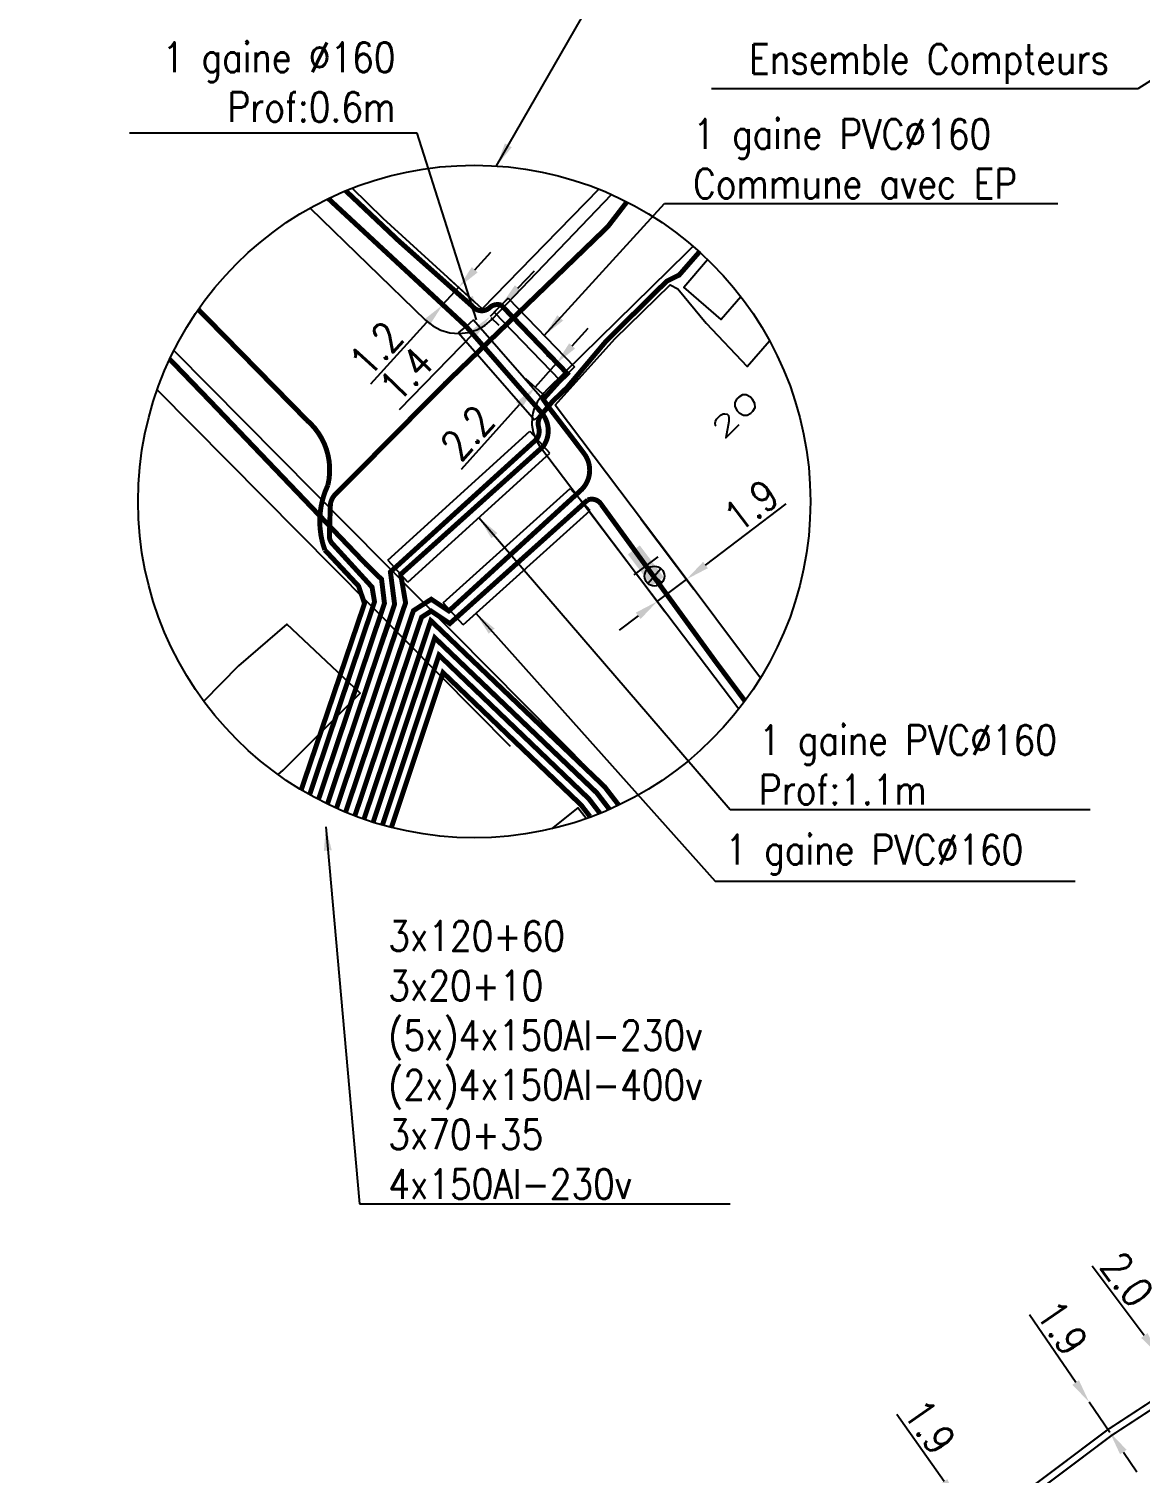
# Model space of a CAD drawing. Header units: millimetres. Extents: x 80000 to 81010, y 144000 to 145002.
# Drawn here: x 80876.8 to 80932.8, y 144131.1 to 144203.9 of the extents above; entities that cross this region are included whole.
import ezdxf
from ezdxf.enums import TextEntityAlignment as Align

# ---------------------------------------------------------------- set-up
doc = ezdxf.new("R2010")
doc.units = ezdxf.units.MM
doc.header["$PDMODE"] = 34
doc.linetypes.add('B_ST_AL', pattern=[2000, 1000, 1000])
doc.layers.get('0').update_dxf_attribs({"linetype": 'CONTINUOUS'})
doc.layers.get('Defpoints').update_dxf_attribs({"linetype": 'CONTINUOUS'})
for name, color, linetype in [('B_100', 3, 'CONTINUOUS'), ('B_110', 1, 'CONTINUOUS'), ('B_300', 7, 'CONTINUOUS'), ('B_400', 7, 'CONTINUOUS'), ('BF05', 7, 'CONTINUOUS'), ('BR01', 7, 'CONTINUOUS'), ('BR12', 7, 'CONTINUOUS'), ('W0008', 7, 'CONTINUOUS'), ('W0100', 7, 'CONTINUOUS'), ('W0991', 7, 'CONTINUOUS')]:
    doc.layers.add(name, color=color, linetype=linetype)
doc.styles.add('M_ROMANS', font='ROMANS.shx', dxfattribs={"width": 0.75})
doc.styles.get("Standard").update_dxf_attribs({"font": 'romans.shx', "width": 0.85})
doc.dimstyles.get("Standard").update_dxf_attribs({"dimtxt": 1.5, "dimasz": 1.2, "dimexe": 0.625, "dimexo": 0.625, "dimgap": 0.25, "dimtad": 1, "dimdec": 1, "dimzin": 0, "dimdsep": 46, "dimtxsty": 'Standard', "dimcen": -0.5, "dimadec": 0, "dimazin": 0, "dimtfac": 1, "dimtdec": 1, "dimtmove": 0, "dimatfit": 3, "dimfxl": 0, "dimtolj": 1, "dimtzin": 0, "dimarcsym": 0})

# ---------------------------------------------------------------- blocks, each defined once
blk = doc.blocks.new('BR1209')
at = {"color": 0, "linetype": 'Continuous', "flags": 128}
for points in [[(-0.5, 0), (0.5, 0)], [(0, 0.5), (0, -0.5)]]:
    blk.add_lwpolyline(points, dxfattribs=at)
at = {"color": 0, "linetype": 'Continuous'}
blk.add_circle((0, 0), 0.5, dxfattribs=at)
at = {"color": 0, "linetype": 'Continuous', "width": 0.75}
blk.add_attdef('NUM', text='', height=1.2, dxfattribs=at).set_placement((0, 2), align=Align.MIDDLE)
at = {"color": 0, "linetype": 'Continuous', "width": 0.75, "flags": 3}
for tag, p in [('DEF_LEG', (0, -10)), ('DEF_COUP', (0, -12.5)), ('DEF_TYPE', (0, -15))]:
    blk.add_attdef(tag, text='', height=1.2, dxfattribs=at).set_placement(p, align=Align.MIDDLE)
blk = doc.blocks.new('*D1551')
at = {"layer": 'B_400', "color": 0, "linetype": 'Continuous', "lineweight": -2, "transparency": 16777216}
for p, q in [((80899.274, 144191.763), (80900.082, 144192.65)), ((80898.466, 144190.876), (80897.658, 144189.989)), ((80899.187, 144190.219), (80898.004, 144191.297)), ((80898.379, 144189.331), (80897.196, 144190.409)), ((80896.85, 144189.101), (80894.029, 144186.004))]:
    blk.add_line(p, q, dxfattribs=at)
at = {"layer": 'B_400', "color": 0, "linetype": 'Continuous', "transparency": 16777216}
for points in [[(80899.126, 144191.898), (80899.422, 144191.628), (80898.466, 144190.876)], [(80896.702, 144189.236), (80896.998, 144188.967), (80897.658, 144189.989)]]:
    blk.add_solid(points, dxfattribs=at)
at = {"layer": 'Defpoints', "color": 0, "linetype": 'Continuous', "transparency": 16777216}
for p in [(80898.466, 144190.876), (80899.65, 144189.798), (80898.842, 144188.911)]:
    blk.add_point(p, dxfattribs=at)
at = {"layer": 'B_400', "color": 0, "linetype": 'Continuous', "transparency": 16777216, "insert": (80894.296, 144187.783), "char_height": 1.5, "attachment_point": 5, "rotation": 47.6716}
blk.add_mtext('\\A1;1.2', dxfattribs=at)
blk = doc.blocks.new('*D1552')
at = {"layer": 'B_400', "color": 0, "linetype": 'Continuous', "lineweight": -2, "transparency": 16777216}
for p, q in [((80901.448, 144190.842), (80902.285, 144191.702)), ((80900.61, 144189.983), (80900.05, 144189.408)), ((80900.097, 144189.362), (80900.498, 144188.971)), ((80899.213, 144188.548), (80895.474, 144184.711))]:
    blk.add_line(p, q, dxfattribs=at)
at = {"layer": 'B_400', "color": 0, "linetype": 'Continuous', "transparency": 16777216}
for points in [[(80901.304, 144190.982), (80901.591, 144190.703), (80900.61, 144189.983)], [(80899.069, 144188.688), (80899.356, 144188.409), (80900.05, 144189.408)]]:
    blk.add_solid(points, dxfattribs=at)
at = {"layer": 'Defpoints', "color": 0, "linetype": 'Continuous', "transparency": 16777216}
for p in [(80900.61, 144189.983), (80899.65, 144189.798), (80900.05, 144189.408)]:
    blk.add_point(p, dxfattribs=at)
at = {"layer": 'B_400', "color": 0, "linetype": 'Continuous', "transparency": 16777216, "insert": (80895.822, 144186.501), "char_height": 1.5, "attachment_point": 5, "rotation": 45.74645}
blk.add_mtext('\\A1;1.4', dxfattribs=at)
blk = doc.blocks.new('*D1553')
at = {"layer": 'B_400', "color": 0, "linetype": 'Continuous', "lineweight": -2, "transparency": 16777216}
for p, q in [((80904.187, 144187.925), (80904.99, 144188.818)), ((80903.385, 144187.033), (80902.317, 144185.846)), ((80903.483, 144186.945), (80902.92, 144187.451)), ((80902.866, 144185.352), (80901.852, 144186.264)), ((80901.514, 144184.954), (80898.59, 144181.704))]:
    blk.add_line(p, q, dxfattribs=at)
at = {"layer": 'B_400', "color": 0, "linetype": 'Continuous', "transparency": 16777216}
for points in [[(80904.039, 144188.059), (80904.336, 144187.792), (80903.385, 144187.033)], [(80901.365, 144185.088), (80901.663, 144184.82), (80902.317, 144185.846)]]:
    blk.add_solid(points, dxfattribs=at)
at = {"layer": 'Defpoints', "color": 0, "linetype": 'Continuous', "transparency": 16777216}
for p in [(80903.947, 144186.527), (80902.317, 144185.846), (80903.331, 144184.934)]:
    blk.add_point(p, dxfattribs=at)
at = {"layer": 'B_400', "color": 0, "linetype": 'Continuous', "transparency": 16777216, "insert": (80898.907, 144183.552), "char_height": 1.5, "attachment_point": 5, "rotation": 48.02466}
blk.add_mtext('\\A1;2.2', dxfattribs=at)
blk = doc.blocks.new('*D1555')
at = {"layer": 'B_400', "color": 0, "linetype": 'Continuous', "lineweight": -2, "transparency": 16777216}
for p, q in [((80904.972, 144179.689), (80908.855, 144174.546)), ((80910.912, 144176.883), (80914.987, 144179.959)), ((80907.645, 144179.218), (80910.331, 144175.661)), ((80908.478, 144175.045), (80909.955, 144176.16)), ((80907.52, 144174.322), (80906.563, 144173.599))]:
    blk.add_line(p, q, dxfattribs=at)
at = {"layer": 'B_400', "color": 0, "linetype": 'Continuous', "transparency": 16777216}
for points in [[(80910.792, 144177.042), (80911.033, 144176.723), (80909.955, 144176.16)], [(80907.4, 144174.482), (80907.641, 144174.162), (80908.478, 144175.045)]]:
    blk.add_solid(points, dxfattribs=at)
at = {"layer": 'Defpoints', "color": 0, "linetype": 'Continuous', "transparency": 16777216}
for p in [(80904.596, 144180.188), (80907.269, 144179.717), (80909.955, 144176.16)]:
    blk.add_point(p, dxfattribs=at)
at = {"layer": 'B_400', "color": 0, "linetype": 'Continuous', "transparency": 16777216, "insert": (80913.216, 144179.875), "char_height": 1.5, "attachment_point": 5, "rotation": 37.05126}
blk.add_mtext('\\A1;1.9', dxfattribs=at)
blk = doc.blocks.new('*D1792')
at = {"layer": 'B_110', "color": 0, "linetype": 'Continuous', "lineweight": -2, "transparency": 16777216}
for p, q in [((80933.04, 144138.047), (80930.418, 144141.546)), ((80934.929, 144135.527), (80933.759, 144137.087)), ((80935.648, 144134.566), (80936.368, 144133.606))]:
    blk.add_line(p, q, dxfattribs=at)
at = {"layer": 'B_110', "color": 0, "linetype": 'Continuous', "transparency": 16777216}
for points in [[(80933.2, 144138.167), (80932.88, 144137.927), (80933.759, 144137.087)], [(80935.808, 144134.686), (80935.488, 144134.446), (80934.929, 144135.527)]]:
    blk.add_solid(points, dxfattribs=at)
at = {"layer": 'Defpoints', "color": 0, "linetype": 'Continuous', "transparency": 16777216}
for p in [(80933.759, 144137.087), (80933.759, 144137.087), (80934.929, 144135.527)]:
    blk.add_point(p, dxfattribs=at)
at = {"layer": 'B_110', "color": 0, "linetype": 'Continuous', "transparency": 16777216, "insert": (80932.169, 144140.876), "char_height": 1.5, "attachment_point": 5, "rotation": 306.84756}
blk.add_mtext('\\A1;2.0', dxfattribs=at)
blk = doc.blocks.new('*D1793')
at = {"layer": 'B_110', "color": 0, "linetype": 'Continuous', "lineweight": -2, "transparency": 16777216}
for p, q in [((80929.579, 144135.678), (80927.246, 144139.083)), ((80931.303, 144133.162), (80930.258, 144134.688)), ((80931.982, 144132.172), (80932.66, 144131.182))]:
    blk.add_line(p, q, dxfattribs=at)
at = {"layer": 'B_110', "color": 0, "linetype": 'Continuous', "transparency": 16777216}
for points in [[(80929.744, 144135.791), (80929.414, 144135.565), (80930.258, 144134.688)], [(80932.147, 144132.285), (80931.817, 144132.059), (80931.303, 144133.162)]]:
    blk.add_solid(points, dxfattribs=at)
at = {"layer": 'Defpoints', "color": 0, "linetype": 'Continuous', "transparency": 16777216}
for p in [(80930.258, 144134.688), (80930.258, 144134.688), (80931.303, 144133.162)]:
    blk.add_point(p, dxfattribs=at)
at = {"layer": 'B_110', "color": 0, "linetype": 'Continuous', "transparency": 16777216, "insert": (80928.898, 144138.441), "char_height": 1.5, "attachment_point": 5, "rotation": 304.41999}
blk.add_mtext('\\A1;1.9', dxfattribs=at)
blk = doc.blocks.new('*D1794')
at = {"layer": 'B_110', "color": 0, "linetype": 'Continuous', "lineweight": -2, "transparency": 16777216}
for p, q in [((80922.943, 144130.694), (80920.56, 144134.066)), ((80924.704, 144128.204), (80923.636, 144129.715)), ((80925.397, 144127.224), (80926.089, 144126.244))]:
    blk.add_line(p, q, dxfattribs=at)
at = {"layer": 'B_110', "color": 0, "linetype": 'Continuous', "transparency": 16777216}
for points in [[(80923.106, 144130.81), (80922.78, 144130.579), (80923.636, 144129.715)], [(80925.56, 144127.34), (80925.233, 144127.109), (80924.704, 144128.204)]]:
    blk.add_solid(points, dxfattribs=at)
at = {"layer": 'Defpoints', "color": 0, "linetype": 'Continuous', "transparency": 16777216}
for p in [(80923.636, 144129.715), (80923.636, 144129.715), (80924.704, 144128.204)]:
    blk.add_point(p, dxfattribs=at)
at = {"layer": 'B_110', "color": 0, "linetype": 'Continuous', "transparency": 16777216, "insert": (80922.222, 144133.447), "char_height": 1.5, "attachment_point": 5, "rotation": 305.25941}
blk.add_mtext('\\A1;1.9', dxfattribs=at)
blk = doc.blocks.new('B_300_04')
at = {"color": 0, "linetype": 'Continuous'}
blk.add_line((0, 0.75), (0, -0.75), dxfattribs=at)
blk.add_solid([(-1, 0.375), (-1, -0.375), (1, 0.375), (1, -0.375)], dxfattribs=at)
at = {"color": 0, "linetype": 'Continuous', "style": 'M_ROMANS', "width": 0.75, "flags": 3}
for tag, p in [('DEF_LEG', (0, -4.25)), ('DEF_COUP', (0, -6.75)), ('DEF_TYPE', (0, -9.25))]:
    blk.add_attdef(tag, text='', height=1.2, dxfattribs=at).set_placement(p, align=Align.MIDDLE)

msp = doc.modelspace()

# ---------------------------------------------------------------- linework, layer by layer
at = {"layer": 'B_100', "linetype": 'B_ST_AL', "const_width": 0.25, "flags": 128}
for points in [[(80892.772, 144195.745), (80894.702, 144193.923), (80895.43, 144193.235), (80899.243, 144189.845, 0.397194), (80900.039, 144189.865, -0.262771), (80900.61, 144189.983), (80903.947, 144186.527), (80903.947, 144186.527), (80903.538, 144186.137), (80902.727, 144185.236), (80903.015, 144184.825), (80904.307, 144183.142), (80904.779, 144182.516, -0.404356), (80904.578, 144180.603), (80897.974, 144174.566), (80897.086, 144175.158), (80896.184, 144174.581), (80892.765, 144164.423)], [(80906.95, 144195.185), (80905.989, 144193.938), (80897.804, 144186.041), (80892.59, 144180.78), (80892.242, 144180.436, 0.178887), (80891.999, 144179.917), (80891.947, 144178.361, 0.181739), (80892.075, 144177.984), (80894.099, 144175.768), (80894.224, 144175.028), (80890.95, 144165.305)], [(80891.894, 144195.352), (80898.842, 144188.911), (80902.665, 144184.531), (80902.665, 144184.531, -0.336002), (80902.741, 144182.871), (80895.545, 144176.413), (80895.79, 144174.978), (80892.303, 144164.623)], [(80910.607, 144192.668), (80909.583, 144191.496), (80908.951, 144191.182), (80905.922, 144188.191), (80903.927, 144185.823), (80903.19, 144185.117), (80902.601, 144184.414, 0.216333), (80902.502, 144183.816, -0.211768), (80902.411, 144183.235), (80895.026, 144176.53), (80895.236, 144174.9), (80891.847, 144164.836)], [(80885.339, 144189.763), (80889.157, 144185.87), (80890.795, 144184.2, -0.283305), (80891.872, 144180.908, 0.200388), (80891.717, 144177.642), (80893.421, 144175.818), (80893.719, 144174.941), (80890.528, 144165.551)], [(80912.9, 144170.03), (80911.404, 144172.035), (80905.66, 144179.93), (80905.66, 144179.93, 0.365436), (80904.974, 144180.161), (80898.022, 144173.933), (80897.08, 144174.561), (80896.595, 144174.25), (80893.232, 144164.238)]]:
    msp.add_lwpolyline(points, format="xyb", dxfattribs=at)
for points in [[(80883.896, 144187.256), (80885.915, 144185.163), (80887.206, 144183.813), (80893.801, 144176.918), (80894.579, 144176.16), (80894.725, 144174.95), (80891.396, 144165.064)], [(80905.581, 144164.381), (80905.038, 144165.09), (80897.473, 144172.343), (80894.624, 144163.777)], [(80895.078, 144163.655), (80897.679, 144171.455), (80897.679, 144171.455), (80897.679, 144171.455), (80904.643, 144164.783), (80905.087, 144164.207)]]:
    msp.add_lwpolyline(points, dxfattribs=at)
at = {"layer": 'B_100', "linetype": 'B_ST_AL', "ltscale": 0.5, "const_width": 0.1, "flags": 128}
msp.add_lwpolyline([(80804.665, 144158.113), (80810.524, 144153.491), (80812.722, 144156.574), (80814.973, 144159.733), (80817.186, 144162.837, -0.161356), (80817.44, 144163.022), (80817.914, 144163.175, 0.154883), (80818.161, 144163.351), (80819.623, 144165.296, -0.422555), (80820.334, 144165.387), (80820.636, 144165.146), (80832.284, 144155.862), (80840.605, 144149.569), (80851.616, 144140.664), (80861.158, 144133.152), (80870.19, 144125.759), (80884.489, 144115.077, 0.293689), (80904.509, 144115.93), (80915.369, 144122.329), (80918.797, 144124.613), (80924.604, 144128.348), (80931.203, 144133.305), (80934.821, 144135.666), (80938.894, 144139.342), (80938.1, 144140.346)], format="xyb", dxfattribs=at)
at = {"layer": 'B_100', "linetype": 'B_ST_AL'}
msp.add_circle((80899.253, 144180.083), 16.95, dxfattribs=at)
at = {"layer": 'B_110', "linetype": 'B_ST_AL', "const_width": 0.25, "flags": 128}
msp.add_lwpolyline([(80906.538, 144164.78), (80905.828, 144165.703), (80905.828, 144165.703), (80905.828, 144165.703), (80899.316, 144171.925), (80899.316, 144171.925), (80897.064, 144174.077), (80893.69, 144164.071)], dxfattribs=at)
at = {"layer": 'B_110', "linetype": 'B_ST_AL', "flags": 128}
msp.add_lwpolyline([(80906.072, 144164.565, 0.253, 0.253, 0), (80905.433, 144165.396, 0.253, 0.253, 0), (80905.433, 144165.396, 0.253, 0.253, 0), (80905.433, 144165.396, 0.253, 0.253, 0), (80897.26, 144173.215, 0.253, 0.253, 0), (80897.26, 144173.215, 0.25, 0.25, 0), (80894.152, 144163.918, 0.25, 0.25, 0)], format="xyseb", dxfattribs=at)
at = {"layer": 'B_110', "linetype": 'B_ST_AL', "ltscale": 0.5, "const_width": 0.1, "flags": 128}
msp.add_lwpolyline([(80804.455, 144157.833), (80810.596, 144152.988), (80813.007, 144156.371), (80815.258, 144159.53), (80817.47, 144162.632, -0.161356), (80817.724, 144162.818), (80818.198, 144162.97, 0.154883), (80818.445, 144163.146), (80819.686, 144164.798, -0.422555), (80820.398, 144164.889), (80820.418, 144164.873), (80832.069, 144155.586), (80840.389, 144149.294), (80851.397, 144140.392), (80860.935, 144132.882), (80869.975, 144125.482), (80884.295, 144114.785, 0.293769), (80904.699, 144115.636), (80915.555, 144122.032), (80918.989, 144124.32), (80924.804, 144128.06), (80931.404, 144133.018), (80935.036, 144135.388), (80939.128, 144139.082), (80946.02, 144144.05), (80947.139, 144142.878), (80948.938, 144144.296)], format="xyb", dxfattribs=at)
at = {"layer": 'B_400', "color": 7, "linetype": 'CONTINUOUS'}
for p, q in [((80900.251, 144189.635), (80900.61, 144189.983)), ((80900.97, 144190.33), (80900.61, 144189.983)), ((80900.97, 144190.33), (80904.307, 144186.875)), ((80899.218, 144189.239), (80898.842, 144188.911)), ((80899.218, 144189.239), (80903.042, 144184.86)), ((80900.251, 144189.635), (80903.588, 144186.18)), ((80898.465, 144188.582), (80898.842, 144188.911)), ((80898.465, 144188.582), (80902.288, 144184.202)), ((80903.588, 144186.18), (80903.947, 144186.527)), ((80904.307, 144186.875), (80903.947, 144186.527)), ((80903.042, 144184.86), (80902.665, 144184.531)), ((80902.288, 144184.202), (80902.665, 144184.531)), ((80894.895, 144177.132), (80902.058, 144183.633)), ((80902.058, 144183.633), (80902.562, 144183.078)), ((80903.066, 144182.523), (80902.562, 144183.078)), ((80895.903, 144176.021), (80903.066, 144182.523)), ((80897.692, 144174.977), (80904.094, 144180.745)), ((80904.094, 144180.745), (80904.596, 144180.188)), ((80905.098, 144179.63), (80904.596, 144180.188)), ((80898.696, 144173.862), (80905.098, 144179.63)), ((80894.895, 144177.132), (80895.399, 144176.576)), ((80895.903, 144176.021), (80895.399, 144176.576)), ((80897.692, 144174.977), (80898.194, 144174.419)), ((80898.696, 144173.862), (80898.194, 144174.419))]:
    msp.add_line(p, q, dxfattribs=at)
at = {"layer": 'BF05', "color": 252}
msp.add_line((80891.86, 144164.83), (80894.988, 144173.877), dxfattribs=at)
at = {"layer": 'BR01', "color": 252, "flags": 128}
msp.add_lwpolyline([(80883.263, 144185.707), (80901.066, 144167.744)], dxfattribs=at)
at = {"layer": 'W0008'}
for points in [[(80896.796, 144189.226), (80897.16, 144188.936), (80897.573, 144188.722), (80898.02, 144188.593), (80898.484, 144188.553), (80898.938, 144188.601), (80899.376, 144188.736), (80899.78, 144188.955), (80900.131, 144189.252), (80906.178, 144195.553)], [(80890.981, 144194.877), (80896.796, 144189.226)], [(80910.285, 144192.951), (80909.949, 144192.612), (80902.919, 144185.704), (80902.782, 144185.562), (80902.654, 144185.412), (80902.536, 144185.254), (80902.429, 144185.088), (80902.335, 144184.911), (80902.259, 144184.725), (80902.202, 144184.532), (80902.167, 144184.334), (80902.156, 144183.952), (80902.218, 144183.574), (80902.35, 144183.215), (80902.551, 144182.888), (80912.593, 144169.626)], [(80884.109, 144187.695), (80903.537, 144168.093), (80904.064, 144167.557), (80904.587, 144167.015), (80905.101, 144166.465), (80905.602, 144165.903), (80906.101, 144165.309), (80906.53, 144164.775)]]:
    msp.add_lwpolyline(points, dxfattribs=at)
at = {"layer": 'W0100'}
msp.add_line((80909.175, 144177.193), (80903.331, 144184.934), dxfattribs=at)
for points in [[(80905.528, 144195.828), (80902.813, 144193.045), (80899.65, 144189.798), (80894.66, 144194.342), (80893.101, 144195.877)], [(80912.701, 144190.401), (80911.707, 144189.252), (80909.817, 144190.889), (80911.022, 144192.281)], [(80903.331, 144184.934), (80906.345, 144188.284), (80909.126, 144191.003), (80909.515, 144190.796), (80910.949, 144189.078), (80913.018, 144186.888), (80914.138, 144188.189)], [(80909.515, 144190.796), (80910.949, 144189.078), (80913.018, 144186.888), (80914.138, 144188.189)], [(80909.515, 144190.796), (80910.949, 144189.078), (80913.018, 144186.888), (80914.138, 144188.189)], [(80913.679, 144171.184), (80909.175, 144177.193)], [(80889.364, 144166.316), (80889.624, 144166.539), (80893.506, 144170.431), (80889.794, 144173.902), (80887.361, 144171.796), (80885.61, 144170.025)], [(80904.903, 144164.102), (80904.477, 144164.647), (80903.151, 144163.587)]]:
    msp.add_lwpolyline(points, dxfattribs=at)

# ---------------------------------------------------------------- block references
at = {"layer": 'B_300', "ltscale": 0.5, "rotation": 307.1328640474594}
msp.add_blockref('B_300_04', (80907.904, 144176.846), dxfattribs=at)
at = {"layer": 'BR12', "color": 252, "rotation": 139.2464204029724}
msp.add_blockref('BR1209', (80908.34, 144176.323), dxfattribs=at)

# ---------------------------------------------------------------- texts
at = {"layer": 'B_100', "linetype": 'Continuous', "insert": (80894.918, 144144.93), "char_height": 1.5, "attachment_point": 7}
msp.add_mtext('3x120+60\\P3x20+10\\P(5x)4x150Al-230v\\P(2x)4x150Al-400v\\P3x70+35\\P4x150Al-230v', dxfattribs=at)
at = {"layer": 'B_110', "linetype": 'Continuous', "insert": (80931.256, 144202.141), "char_height": 1.5, "attachment_point": 6}
msp.add_mtext('\\A1;Ensemble Compteurs', dxfattribs=at)
at = {"layer": 'B_400', "linetype": 'Continuous', "char_height": 1.5}
for s, insert, attachment_point in [('1 gaine %%C160\\PProf:0.6m', (80895.281, 144199.222), 9), ('1 gaine PVC%%C160\\PCommune avec EP', (80910.289, 144195.358), 7), ('1 gaine PVC%%C160\\PProf:1.1m', (80913.606, 144164.808), 7), ('1 gaine PVC%%C160', (80911.911, 144161.286), 7)]:
    msp.add_mtext(s, dxfattribs=dict(at, insert=insert, attachment_point=attachment_point))
at = {"layer": 'W0991', "linetype": 'Continuous', "width": 1.6}
msp.add_text('20', height=1, rotation=44.74301, dxfattribs=at).set_placement((80912.41, 144184.463), align=Align.MIDDLE)

# ---------------------------------------------------------------- dimensions: what is measured, and where the dimension line sits
at = {"layer": 'B_110', "linetype": 'Continuous'}
for base, p1, p2, angle, picture, middle in [((80933.759, 144137.087), (80934.929, 144135.527), (80933.759, 144137.087), 306.84756, '*D1792', (80931.369, 144140.277)), ((80930.2577, 144134.68774), (80931.30343, 144133.16165), (80930.2577, 144134.68774), 304.41999, '*D1793', (80928.0734, 144137.87545)), ((80923.6359, 144129.7145), (80924.7038, 144128.2039), (80923.6359, 144129.7145), 305.25941, '*D1794', (80921.4051, 144132.8699))]:
    dim = msp.add_linear_dim(base=base, p1=p1, p2=p2, angle=angle, dimstyle='Standard', override={"dimscale": 1, "dimlfac": 1, "dimlunit": 2, "dimatfit": 0}, dxfattribs=at)
    dim.commit()
    dim.dimension.update_dxf_attribs({"geometry": picture, "text_midpoint": middle, "dimtype": 160})
at = {"layer": 'B_400', "linetype": 'Continuous'}
for base, p1, p2, angle, picture, middle in [((80898.466, 144190.876), (80898.842, 144188.911), (80899.65, 144189.798), 227.6716, '*D1551', (80895.035, 144187.109)), ((80909.955, 144176.16), (80904.596, 144180.188), (80907.269, 144179.717), 217.05126, '*D1555', (80913.819, 144179.077))]:
    dim = msp.add_linear_dim(base=base, p1=p1, p2=p2, angle=angle, dimstyle='Standard', override={"dimfxl": 1.25}, dxfattribs=at)
    dim.commit()
    dim.dimension.update_dxf_attribs({"geometry": picture, "text_midpoint": middle, "dimtype": 160})
for base, p1, p2, angle, text, picture, middle in [((80900.05, 144189.408), (80900.61, 144189.983), (80899.65, 144189.798), 45.74645, '1.4', '*D1552', (80896.538, 144185.803)), ((80902.317, 144185.846), (80903.947, 144186.527), (80903.331, 144184.934), 48.02466, '2.2', '*D1553', (80899.651, 144182.883))]:
    dim = msp.add_linear_dim(base=base, p1=p1, p2=p2, angle=angle, text=text, dimstyle='Standard', override={"dimfxl": 1.25}, dxfattribs=at)
    dim.commit()
    dim.dimension.update_dxf_attribs({"geometry": picture, "text_midpoint": middle, "dimtype": 160})

# ---------------------------------------------------------------- leaders
at = {"layer": 'B_100', "linetype": 'Continuous'}
msp.add_leader([(80900.372, 144196.996), (80919.921, 144230.965)], dimstyle='Standard', override={"dimfxl": 1.25}, dxfattribs=at)
at = {"layer": 'B_100', "linetype": 'Continuous', "annotation_type": 0, "has_hookline": 1, "hookline_direction": 0, "text_width": 17.243}
msp.add_leader([(80891.763, 144163.685), (80893.468, 144144.68), (80894.668, 144144.68)], dimstyle='Standard', override={"dimfxl": 1.25}, dxfattribs=at)
at = {"layer": 'B_110', "linetype": 'Continuous', "annotation_type": 0, "has_hookline": 1, "hookline_direction": 1, "text_width": 20.036}
msp.add_leader([(80941.506, 144206.405), (80932.706, 144200.891), (80931.506, 144200.891)], dimstyle='Standard', dxfattribs=at)
at = {"layer": 'B_400', "linetype": 'Continuous', "annotation_type": 0, "has_hookline": 1}
for points, hookline_direction, text_width in [([(80899.369, 144189.241), (80896.37, 144198.654), (80895.17, 144198.654)], 1, 13.054), ([(80902.784, 144188.451), (80908.839, 144195.108), (80910.039, 144195.108)], 0, 18.396), ([(80899.485, 144179.272), (80912.156, 144164.558), (80913.356, 144164.558)], 0, 16.696), ([(80899.331, 144174.447), (80911.399, 144160.952), (80912.599, 144160.952)], 0, 16.696)]:
    msp.add_leader(points, dimstyle='Standard', override={"dimfxl": 1.25}, dxfattribs=dict(at, hookline_direction=hookline_direction, text_width=text_width))

doc.saveas('drawing.dxf')
